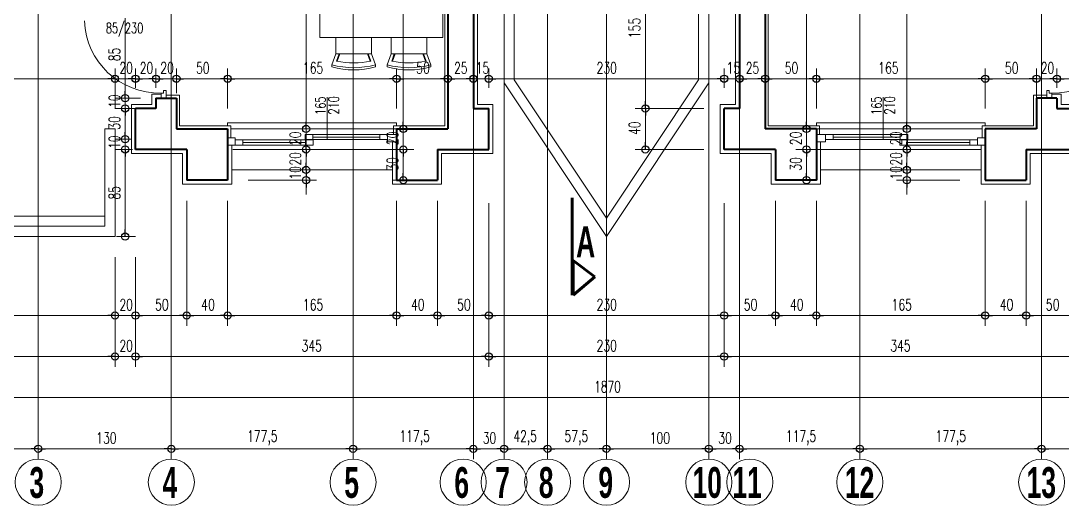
# Model space of a CAD drawing. Header units: millimetres. Extents: x 2016.56 to 2021.8, y 13721.83 to 13722.48.
# Drawn here: x 2017.8309 to 2018.0343, y 13721.9414 to 13722.0359 of the extents above; entities that cross this region are included whole.
import ezdxf

# ---------------------------------------------------------------- set-up
doc = ezdxf.new("R2010")
doc.units = ezdxf.units.MM
doc.linetypes.add('ACAD_ISO04W100', pattern=[30, 24, -3, 0, -3])
doc.linetypes.add('ACAD_ISO07W100', pattern=[3, 0, -3])
doc.layers.get('0').update_dxf_attribs({"lineweight": 20})
for name, color, linetype, lineweight in [('aks', 1, 'Continuous', 9), ('AKS  NO', 5, 'Continuous', 60), ('DH', 7, 'Continuous', 20), ('DIMH', 7, 'Continuous', 20), ('DUVAR', 4, 'Continuous', 40), ('DV', 7, 'Continuous', 20), ('kesit', 5, 'Continuous', 60), ('PENCERE', 3, 'Continuous', 13), ('SIVA', 7, 'Continuous', 20), ('TEFRİŞ', 11, 'Continuous', 9), ('TEXT', 7, 'Continuous', 20)]:
    doc.layers.add(name, color=color, linetype=linetype, lineweight=lineweight)
doc.styles.get("Standard").update_dxf_attribs({"font": 'txt.shx', "width": 0.7, "height": 11})
doc.styles.add('style1', font='swisscbo.ttf', dxfattribs={"width": 0.75, "height": 11})

msp = doc.modelspace()

# ---------------------------------------------------------------- linework, layer by layer
for p, q in [((2017.913690658595, 13722.01538914312), (2017.913690658595, 13722.05638914312)), ((2017.847290658595, 13722.01478914312), (2017.847290658595, 13721.99578914312)), ((2017.847290658595, 13722.01478914312), (2017.849290658595, 13722.01478914312)), ((2017.849290658595, 13722.01478914312), (2017.849290658595, 13721.99378914312)), ((2017.852490658595, 13722.01278914312), (2017.849290658595, 13722.01278914312)), ((2017.771290658595, 13721.99578914312), (2017.847290658595, 13721.99578914312)), ((2017.769290658595, 13721.99378914312), (2017.849290658595, 13721.99378914312))]:
    msp.add_line(p, q)
at = {"color": 0, "lineweight": -2}
for p, q in [((2017.849290658595, 13722.02458969043), (2017.847890658595, 13722.02458969043)), ((2017.849290658595, 13722.02458969043), (2017.847890658595, 13722.02458969043)), ((2017.853290658595, 13722.02458969043), (2017.851890658595, 13722.02458969043)), ((2017.853290658595, 13722.02458969043), (2017.854690658595, 13722.02458969043)), ((2017.857290658595, 13722.02458969043), (2017.855890658595, 13722.02458969043)), ((2017.857290658595, 13722.02458969043), (2017.858690658595, 13722.02458969043)), ((2017.861290658595, 13722.02458969043), (2017.862690658595, 13722.02458969043)), ((2017.861290658595, 13722.02458969043), (2017.862690658595, 13722.02458969043)), ((2017.871290658595, 13722.02458969043), (2017.869890658595, 13722.02458969043)), ((2017.871290658595, 13722.02458969043), (2017.872690658595, 13722.02458969043)), ((2017.904290658595, 13722.02458969043), (2017.902890658595, 13722.02458969043)), ((2017.904290658595, 13722.02458969043), (2017.905690658595, 13722.02458969043)), ((2017.914290658595, 13722.02458969043), (2017.912890658595, 13722.02458969043)), ((2017.914290658595, 13722.02458969043), (2017.915690658595, 13722.02458969043)), ((2017.919290658595, 13722.02458969043), (2017.917890658595, 13722.02458969043)), ((2017.919290658595, 13722.02458969043), (2017.917890658595, 13722.02458969043)), ((2017.922290658595, 13722.02458969043), (2017.923690658595, 13722.02458969043)), ((2017.922290658595, 13722.02458969043), (2017.923690658595, 13722.02458969043)), ((2017.968290658595, 13722.02458969043), (2017.966890658595, 13722.02458969043)), ((2017.968290658595, 13722.02458969043), (2017.966890658595, 13722.02458969043)), ((2017.971290658595, 13722.02458969043), (2017.972690658595, 13722.02458969043)), ((2017.971290658595, 13722.02458969043), (2017.972690658595, 13722.02458969043)), ((2017.976290658595, 13722.02458969043), (2017.974890658595, 13722.02458969043)), ((2017.976290658595, 13722.02458969043), (2017.977690658595, 13722.02458969043)), ((2017.986290658595, 13722.02458969043), (2017.984890658595, 13722.02458969043)), ((2017.986290658595, 13722.02458969043), (2017.987690658595, 13722.02458969043)), ((2018.019290658595, 13722.02458969043), (2018.017890658595, 13722.02458969043)), ((2018.019290658595, 13722.02458969043), (2018.020690658595, 13722.02458969043)), ((2018.029290658595, 13722.02458969043), (2018.027890658595, 13722.02458969043)), ((2018.029290658595, 13722.02458969043), (2018.027890658595, 13722.02458969043)), ((2018.033290658595, 13722.02458969043), (2018.031890658595, 13722.02458969043)), ((2018.033290658595, 13722.02458969043), (2018.034690658595, 13722.02458969043)), ((2017.851278259251, 13722.02078914312), (2017.851278259251, 13722.02218914312)), ((2017.851278259251, 13722.02078914312), (2017.851278259251, 13722.02218914312)), ((2017.952892533593, 13722.01878914312), (2017.952892533593, 13722.02018914312)), ((2017.851278259251, 13722.01878914312), (2017.851278259251, 13722.01738914312)), ((2017.851278259251, 13722.01878914312), (2017.851278259251, 13722.01738914312)), ((2017.952892533593, 13722.01878914312), (2017.952892533593, 13722.01738914312)), ((2017.88661650944, 13722.01478914312), (2017.88661650944, 13722.01618914312)), ((2017.88661650944, 13722.01478914312), (2017.88661650944, 13722.01618914312)), ((2017.905609985866, 13722.01478914312), (2017.905609985866, 13722.01618914312)), ((2017.905609985866, 13722.01478914312), (2017.905609985866, 13722.01618914312)), ((2017.984372376615, 13722.01478914312), (2017.984372376615, 13722.01618914312)), ((2017.984372376615, 13722.01478914312), (2017.984372376615, 13722.01618914312)), ((2018.003964807749, 13722.01478914312), (2018.003964807749, 13722.01618914312)), ((2018.003964807749, 13722.01478914312), (2018.003964807749, 13722.01618914312)), ((2017.851278259251, 13722.01278914312), (2017.851278259251, 13722.01418914312)), ((2017.851278259251, 13722.01278914312), (2017.851278259251, 13722.01418914312)), ((2017.88661650944, 13722.01078914312), (2017.88661650944, 13722.01218914312)), ((2017.952892533593, 13722.01078914312), (2017.952892533593, 13722.01218914312)), ((2018.003964807749, 13722.01078914312), (2018.003964807749, 13722.01218914312)), ((2017.851278259251, 13722.01078914312), (2017.851278259251, 13722.00938914312)), ((2017.851278259251, 13722.01078914312), (2017.851278259251, 13722.00938914312)), ((2017.88661650944, 13722.01078914312), (2017.88661650944, 13722.00938914312)), ((2017.905609985866, 13722.01078914312), (2017.905609985866, 13722.00938914312)), ((2017.905609985866, 13722.01078914312), (2017.905609985866, 13722.00938914312)), ((2017.984372376615, 13722.01078914312), (2017.984372376615, 13722.00938914312)), ((2017.984372376615, 13722.01078914312), (2017.984372376615, 13722.00938914312)), ((2018.003964807749, 13722.01078914312), (2018.003964807749, 13722.00938914312)), ((2017.88661650944, 13722.00678914312), (2017.88661650944, 13722.00818914312)), ((2018.003964807749, 13722.00678914312), (2018.003964807749, 13722.00818914312)), ((2017.88661650944, 13722.00678914312), (2017.88661650944, 13722.00538914312)), ((2017.88661650944, 13722.00478914312), (2017.88661650944, 13722.00338914312)), ((2017.905609985866, 13722.00478914312), (2017.905609985866, 13722.00618914313)), ((2017.984372376615, 13722.00478914312), (2017.984372376615, 13722.00618914313)), ((2018.003964807749, 13722.00678914312), (2018.003964807749, 13722.00538914312)), ((2018.003964807749, 13722.00478914312), (2018.003964807749, 13722.00338914312)), ((2017.851278259251, 13721.99378914312), (2017.851278259251, 13721.99518914312)), ((2017.849290658595, 13721.97838660583), (2017.847890658595, 13721.97838660583)), ((2017.849290658595, 13721.97838660583), (2017.847890658595, 13721.97838660583)), ((2017.853290658595, 13721.97838660583), (2017.854690658595, 13721.97838660583)), ((2017.853290658595, 13721.97838660583), (2017.854690658595, 13721.97838660583)), ((2017.863290658595, 13721.97838660583), (2017.861890658595, 13721.97838660583)), ((2017.863290658595, 13721.97838660583), (2017.864690658595, 13721.97838660583)), ((2017.871290658595, 13721.97838660583), (2017.869890658595, 13721.97838660583)), ((2017.871290658595, 13721.97838660583), (2017.872690658595, 13721.97838660583)), ((2017.904290658595, 13721.97838660583), (2017.902890658595, 13721.97838660583)), ((2017.904290658595, 13721.97838660583), (2017.905690658595, 13721.97838660583)), ((2017.912290658595, 13721.97838660583), (2017.910890658595, 13721.97838660583)), ((2017.912290658595, 13721.97838660583), (2017.913690658595, 13721.97838660583)), ((2017.922290658595, 13721.97838660583), (2017.920890658595, 13721.97838660583)), ((2017.922290658595, 13721.97838660583), (2017.923690658595, 13721.97838660583)), ((2017.968290658595, 13721.97838660583), (2017.966890658595, 13721.97838660583)), ((2017.968290658595, 13721.97838660583), (2017.969690658595, 13721.97838660583)), ((2017.978290658595, 13721.97838660583), (2017.976890658595, 13721.97838660583)), ((2017.978290658595, 13721.97838660583), (2017.979690658595, 13721.97838660583)), ((2017.986290658595, 13721.97838660583), (2017.984890658595, 13721.97838660583)), ((2017.986290658595, 13721.97838660583), (2017.987690658595, 13721.97838660583)), ((2018.019290658595, 13721.97838660583), (2018.017890658595, 13721.97838660583)), ((2018.019290658595, 13721.97838660583), (2018.020690658595, 13721.97838660583)), ((2018.027290658595, 13721.97838660583), (2018.025890658595, 13721.97838660583)), ((2018.027290658595, 13721.97838660583), (2018.028690658595, 13721.97838660583)), ((2017.849290658595, 13721.97038660583), (2017.847890658595, 13721.97038660583)), ((2017.849290658595, 13721.97038660583), (2017.847890658595, 13721.97038660583)), ((2017.853290658595, 13721.97038660583), (2017.854690658595, 13721.97038660583)), ((2017.853290658595, 13721.97038660583), (2017.854690658595, 13721.97038660583)), ((2017.922290658595, 13721.97038660583), (2017.920890658595, 13721.97038660583)), ((2017.922290658595, 13721.97038660583), (2017.923690658595, 13721.97038660583)), ((2017.968290658595, 13721.97038660583), (2017.966890658595, 13721.97038660583)), ((2017.968290658595, 13721.97038660583), (2017.969690658595, 13721.97038660583)), ((2017.834290658595, 13721.95238660583), (2017.832890658595, 13721.95238660583)), ((2017.834290658595, 13721.95238660583), (2017.835690658595, 13721.95238660583)), ((2017.860290658595, 13721.95238660583), (2017.858890658595, 13721.95238660583)), ((2017.860290658595, 13721.95238660583), (2017.861690658595, 13721.95238660583)), ((2017.895790658595, 13721.95238660583), (2017.894390658595, 13721.95238660583)), ((2017.895790658595, 13721.95238660583), (2017.897190658595, 13721.95238660583)), ((2017.919290658595, 13721.95238660583), (2017.917890658595, 13721.95238660583)), ((2017.919290658595, 13721.95238660583), (2017.920690658595, 13721.95238660583)), ((2017.925290658595, 13721.95238660583), (2017.923890658595, 13721.95238660583)), ((2017.925290658595, 13721.95238660583), (2017.926690658595, 13721.95238660583)), ((2017.933790658595, 13721.95238660583), (2017.932390658595, 13721.95238660583)), ((2017.933790658595, 13721.95238660583), (2017.935190658595, 13721.95238660583)), ((2017.945290658595, 13721.95238660583), (2017.943890658595, 13721.95238660583)), ((2017.945290658595, 13721.95238660583), (2017.946690658595, 13721.95238660583)), ((2017.965290658595, 13721.95238660583), (2017.963890658595, 13721.95238660583)), ((2017.965290658595, 13721.95238660583), (2017.966690658595, 13721.95238660583)), ((2017.971290658595, 13721.95238660583), (2017.969890658595, 13721.95238660583)), ((2017.971290658595, 13721.95238660583), (2017.972690658595, 13721.95238660583)), ((2017.994790658595, 13721.95238660583), (2017.993390658595, 13721.95238660583)), ((2017.994790658595, 13721.95238660583), (2017.996190658595, 13721.95238660583)), ((2018.030290658595, 13721.95238660583), (2018.028890658595, 13721.95238660583)), ((2018.030290658595, 13721.95238660583), (2018.031690658595, 13721.95238660583))]:
    msp.add_line(p, q, dxfattribs=at)
at = {"linetype": 'ACAD_ISO07W100'}
for p, q in [((2017.871890658595, 13722.01478914312), (2017.904290658595, 13722.01478914312)), ((2018.018690658595, 13722.01478914312), (2017.986290658595, 13722.01478914312)), ((2017.872290658595, 13722.01078914312), (2017.904290658595, 13722.01078914312)), ((2018.018490658595, 13722.01078914312), (2017.986290658595, 13722.01078914312))]:
    msp.add_line(p, q, dxfattribs=at)
at = {"color": 0, "lineweight": -2}
for centre in [(2017.849290658595, 13722.02458969043), (2017.849290658595, 13722.02458969043), (2017.853290658595, 13722.02458969043), (2017.853290658595, 13722.02458969043), (2017.857290658595, 13722.02458969043), (2017.857290658595, 13722.02458969043), (2017.861290658595, 13722.02458969043), (2017.861290658595, 13722.02458969043), (2017.871290658595, 13722.02458969043), (2017.871290658595, 13722.02458969043), (2017.904290658595, 13722.02458969043), (2017.904290658595, 13722.02458969043), (2017.914290658595, 13722.02458969043), (2017.914290658595, 13722.02458969043), (2017.919290658595, 13722.02458969043), (2017.919290658595, 13722.02458969043), (2017.922290658595, 13722.02458969043), (2017.922290658595, 13722.02458969043), (2017.968290658595, 13722.02458969043), (2017.968290658595, 13722.02458969043), (2017.971290658595, 13722.02458969043), (2017.971290658595, 13722.02458969043), (2017.976290658595, 13722.02458969043), (2017.976290658595, 13722.02458969043), (2017.986290658595, 13722.02458969043), (2017.986290658595, 13722.02458969043), (2018.019290658595, 13722.02458969043), (2018.019290658595, 13722.02458969043), (2018.029290658595, 13722.02458969043), (2018.029290658595, 13722.02458969043), (2018.033290658595, 13722.02458969043), (2018.033290658595, 13722.02458969043), (2017.851278259251, 13722.02078914312), (2017.851278259251, 13722.02078914312), (2017.851278259251, 13722.01878914312), (2017.851278259251, 13722.01878914312), (2017.952892533593, 13722.01878914312), (2017.952892533593, 13722.01878914312), (2017.88661650944, 13722.01478914312), (2017.88661650944, 13722.01478914312), (2017.905609985866, 13722.01478914312), (2017.905609985866, 13722.01478914312), (2017.984372376615, 13722.01478914312), (2017.984372376615, 13722.01478914312), (2018.003964807749, 13722.01478914312), (2018.003964807749, 13722.01478914312), (2017.851278259251, 13722.01278914312), (2017.851278259251, 13722.01278914312), (2017.851278259251, 13722.01078914312), (2017.851278259251, 13722.01078914312), (2017.88661650944, 13722.01078914312), (2017.88661650944, 13722.01078914312), (2017.905609985866, 13722.01078914312), (2017.905609985866, 13722.01078914312), (2017.952892533593, 13722.01078914312), (2017.984372376615, 13722.01078914312), (2017.984372376615, 13722.01078914312), (2018.003964807749, 13722.01078914312), (2018.003964807749, 13722.01078914312), (2017.88661650944, 13722.00678914312), (2017.88661650944, 13722.00678914312), (2018.003964807749, 13722.00678914312), (2018.003964807749, 13722.00678914312), (2017.88661650944, 13722.00478914312), (2017.905609985866, 13722.00478914312), (2017.984372376615, 13722.00478914312), (2018.003964807749, 13722.00478914312), (2017.851278259251, 13721.99378914312), (2017.849290658595, 13721.97838660583), (2017.849290658595, 13721.97838660583), (2017.853290658595, 13721.97838660583), (2017.853290658595, 13721.97838660583), (2017.863290658595, 13721.97838660583), (2017.863290658595, 13721.97838660583), (2017.871290658595, 13721.97838660583), (2017.871290658595, 13721.97838660583), (2017.904290658595, 13721.97838660583), (2017.904290658595, 13721.97838660583), (2017.912290658595, 13721.97838660583), (2017.912290658595, 13721.97838660583), (2017.922290658595, 13721.97838660583), (2017.922290658595, 13721.97838660583), (2017.968290658595, 13721.97838660583), (2017.968290658595, 13721.97838660583), (2017.978290658595, 13721.97838660583), (2017.978290658595, 13721.97838660583), (2017.986290658595, 13721.97838660583), (2017.986290658595, 13721.97838660583), (2018.019290658595, 13721.97838660583), (2018.019290658595, 13721.97838660583), (2018.027290658595, 13721.97838660583), (2018.027290658595, 13721.97838660583), (2017.849290658595, 13721.97038660583), (2017.849290658595, 13721.97038660583), (2017.853290658595, 13721.97038660583), (2017.853290658595, 13721.97038660583), (2017.922290658595, 13721.97038660583), (2017.922290658595, 13721.97038660583), (2017.968290658595, 13721.97038660583), (2017.968290658595, 13721.97038660583), (2017.834290658595, 13721.95238660583), (2017.834290658595, 13721.95238660583), (2017.860290658595, 13721.95238660583), (2017.860290658595, 13721.95238660583), (2017.895790658595, 13721.95238660583), (2017.895790658595, 13721.95238660583), (2017.919290658595, 13721.95238660583), (2017.919290658595, 13721.95238660583), (2017.925290658595, 13721.95238660583), (2017.925290658595, 13721.95238660583), (2017.933790658595, 13721.95238660583), (2017.933790658595, 13721.95238660583), (2017.945290658595, 13721.95238660583), (2017.945290658595, 13721.95238660583), (2017.965290658595, 13721.95238660583), (2017.965290658595, 13721.95238660583), (2017.971290658595, 13721.95238660583), (2017.971290658595, 13721.95238660583), (2017.994790658595, 13721.95238660583), (2017.994790658595, 13721.95238660583), (2018.030290658595, 13721.95238660583), (2018.030290658595, 13721.95238660583)]:
    msp.add_circle(centre, 0.0007, dxfattribs=at)
for centre in [(2017.834290658595, 13721.94588660583), (2017.860290658595, 13721.94588660583), (2017.895790658595, 13721.94588660583), (2017.917290658595, 13721.94588660583), (2017.925290658595, 13721.94588660583), (2017.933790658595, 13721.94588660583), (2017.945290658595, 13721.94588660583), (2017.965290658595, 13721.94588660583), (2017.973290658595, 13721.94588660583), (2017.994790658595, 13721.94588660583), (2018.030290658595, 13721.94588660583)]:
    msp.add_circle(centre, 0.004500000000000001)
at = {"layer": 'aks', "linetype": 'ACAD_ISO04W100', "ltscale": 2}
for p, q in [((2017.834290658595, 13722.40645173834), (2017.834290658595, 13721.95238660583)), ((2017.860290658595, 13722.40645173834), (2017.860290658595, 13721.95238660583)), ((2017.895790658595, 13722.40645173834), (2017.895790658595, 13721.95238660583)), ((2017.919290658595, 13722.40645173834), (2017.919290658595, 13721.95238660583)), ((2017.925290658595, 13722.40645173834), (2017.925290658595, 13721.95238660583)), ((2017.933790658595, 13722.40645173834), (2017.933790658595, 13721.95238660583)), ((2017.945290658595, 13722.40645173834), (2017.945290658595, 13721.95238660583)), ((2017.965290658595, 13722.40645173834), (2017.965290658595, 13721.95238660583)), ((2017.971290658595, 13722.40645173834), (2017.971290658595, 13721.95238660583)), ((2017.994790658595, 13722.40645173834), (2017.994790658595, 13721.95238660583)), ((2018.030290658595, 13722.40645173834), (2018.030290658595, 13721.95238660583))]:
    msp.add_line(p, q, dxfattribs=at)
at = {"layer": 'DH', "lineweight": 20}
for p, q in [((2017.849290658595, 13722.01878914312), (2017.849290658595, 13722.02658969043)), ((2017.849290658595, 13722.01878914312), (2017.849290658595, 13722.02658969043)), ((2017.853290658595, 13722.02278914312), (2017.853290658595, 13722.02658969043)), ((2017.853290658595, 13722.02278914312), (2017.853290658595, 13722.02658969043)), ((2017.857290658595, 13722.02278914312), (2017.857290658595, 13722.02658969043)), ((2017.857290658595, 13722.02278914312), (2017.857290658595, 13722.02658969043)), ((2017.861290658595, 13722.02178914312), (2017.861290658595, 13722.02658969043)), ((2017.861290658595, 13722.02178914312), (2017.861290658595, 13722.02658969043)), ((2017.871290658595, 13722.01878914312), (2017.871290658595, 13722.02658969043)), ((2017.871290658595, 13722.01878914312), (2017.871290658595, 13722.02658969043)), ((2017.904290658595, 13722.01878914312), (2017.904290658595, 13722.02658969043)), ((2017.904290658595, 13722.01878914312), (2017.904290658595, 13722.02658969043)), ((2017.914290658595, 13722.01878914312), (2017.914290658595, 13722.02658969043)), ((2017.914290658595, 13722.01878914312), (2017.914290658595, 13722.02658969043)), ((2017.919290658595, 13722.02278914312), (2017.919290658595, 13722.02658969043)), ((2017.919290658595, 13722.02278914312), (2017.919290658595, 13722.02658969043)), ((2017.922290658595, 13722.02278914312), (2017.922290658595, 13722.02658969043)), ((2017.922290658595, 13722.02278914312), (2017.922290658595, 13722.02658969043)), ((2017.968290658595, 13722.02278914312), (2017.968290658595, 13722.02658969043)), ((2017.968290658595, 13722.02278914312), (2017.968290658595, 13722.02658969043)), ((2017.971290658595, 13722.02278914312), (2017.971290658595, 13722.02658969043)), ((2017.971290658595, 13722.02278914312), (2017.971290658595, 13722.02658969043)), ((2017.976290658595, 13722.0233165644), (2017.976290658595, 13722.02658969043)), ((2017.976290658595, 13722.0233165644), (2017.976290658595, 13722.02658969043)), ((2017.986290658595, 13722.01878914312), (2017.986290658595, 13722.02658969043)), ((2017.986290658595, 13722.01878914312), (2017.986290658595, 13722.02658969043)), ((2018.019290658595, 13722.01878914312), (2018.019290658595, 13722.02658969043)), ((2018.019290658595, 13722.01878914312), (2018.019290658595, 13722.02658969043)), ((2018.029290658595, 13722.01878914312), (2018.029290658595, 13722.02658969043)), ((2018.029290658595, 13722.01878914312), (2018.029290658595, 13722.02658969043)), ((2018.033290658595, 13722.02278914312), (2018.033290658595, 13722.02658969043)), ((2018.033290658595, 13722.02278914312), (2018.033290658595, 13722.02658969043))]:
    msp.add_line(p, q, dxfattribs=at)
at = {"layer": 'DH'}
for p, q in [((2017.770690658595, 13722.02458969043), (2017.847890658595, 13722.02458969043)), ((2017.847890658595, 13722.02458969043), (2017.846490658595, 13722.02458969043)), ((2017.849290658595, 13722.02458969043), (2017.853290658595, 13722.02458969043)), ((2017.851890658595, 13722.02458969043), (2017.850490658595, 13722.02458969043)), ((2017.853290658595, 13722.02458969043), (2017.857290658595, 13722.02458969043)), ((2017.855890658595, 13722.02458969043), (2017.854490658595, 13722.02458969043)), ((2017.854690658595, 13722.02458969043), (2017.856090658595, 13722.02458969043)), ((2017.857290658595, 13722.02458969043), (2017.861290658595, 13722.02458969043)), ((2017.858690658595, 13722.02458969043), (2017.860090658595, 13722.02458969043)), ((2017.862690658595, 13722.02458969043), (2017.869890658595, 13722.02458969043)), ((2017.862690658595, 13722.02458969043), (2017.864090658595, 13722.02458969043)), ((2017.872690658595, 13722.02458969043), (2017.902890658595, 13722.02458969043)), ((2017.905690658595, 13722.02458969043), (2017.912890658595, 13722.02458969043)), ((2017.915690658595, 13722.02458969043), (2017.917890658595, 13722.02458969043)), ((2017.917890658595, 13722.02458969043), (2017.916490658595, 13722.02458969043)), ((2017.919290658595, 13722.02458969043), (2017.922290658595, 13722.02458969043)), ((2017.923690658595, 13722.02458969043), (2017.966890658595, 13722.02458969043)), ((2017.923690658595, 13722.02458969043), (2017.925090658595, 13722.02458969043)), ((2017.966890658595, 13722.02458969043), (2017.965490658595, 13722.02458969043)), ((2017.968290658595, 13722.02458969043), (2017.971290658595, 13722.02458969043)), ((2017.972690658595, 13722.02458969043), (2017.974890658595, 13722.02458969043)), ((2017.972690658595, 13722.02458969043), (2017.974090658595, 13722.02458969043)), ((2017.977690658595, 13722.02458969043), (2017.984890658595, 13722.02458969043)), ((2017.987690658595, 13722.02458969043), (2018.017890658595, 13722.02458969043)), ((2018.020690658595, 13722.02458969043), (2018.027890658595, 13722.02458969043)), ((2018.027890658595, 13722.02458969043), (2018.026490658595, 13722.02458969043)), ((2018.029290658595, 13722.02458969043), (2018.033290658595, 13722.02458969043)), ((2018.031890658595, 13722.02458969043), (2018.030490658595, 13722.02458969043)), ((2018.033290658595, 13722.02458969043), (2018.037290658595, 13722.02458969043))]:
    msp.add_line(p, q, dxfattribs=at)
at = {"layer": 'DIMH', "lineweight": 20}
for p, q in [((2017.863290658595, 13722.00078914313), (2017.863290658595, 13721.97638660583)), ((2017.863290658595, 13722.00078914313), (2017.863290658595, 13721.97638660583)), ((2017.871290658595, 13722.00078914313), (2017.871290658595, 13721.97638660583)), ((2017.871290658595, 13722.00078914313), (2017.871290658595, 13721.97638660583)), ((2017.904290658595, 13722.00078914313), (2017.904290658595, 13721.97638660583)), ((2017.904290658595, 13722.00078914313), (2017.904290658595, 13721.97638660583)), ((2017.912290658595, 13722.00078914313), (2017.912290658595, 13721.97638660583)), ((2017.912290658595, 13722.00078914313), (2017.912290658595, 13721.97638660583)), ((2017.978290658595, 13722.00078914313), (2017.978290658595, 13721.97638660583)), ((2017.978290658595, 13722.00078914313), (2017.978290658595, 13721.97638660583)), ((2017.986290658595, 13722.00078914313), (2017.986290658595, 13721.97638660583)), ((2017.986290658595, 13722.00078914313), (2017.986290658595, 13721.97638660583)), ((2018.019290658595, 13722.00078914313), (2018.019290658595, 13721.97638660583)), ((2018.019290658595, 13722.00078914313), (2018.019290658595, 13721.97638660583)), ((2018.027290658595, 13722.00078914313), (2018.027290658595, 13721.97638660583)), ((2018.027290658595, 13722.00078914313), (2018.027290658595, 13721.97638660583)), ((2017.922290658595, 13722.00031663005), (2017.922290658595, 13721.97638660583)), ((2017.922290658595, 13722.00031663005), (2017.922290658595, 13721.97638660583)), ((2017.968290658595, 13722.00031663005), (2017.968290658595, 13721.97638660583)), ((2017.968290658595, 13722.00031663005), (2017.968290658595, 13721.97638660583)), ((2017.849290658595, 13721.98978914312), (2017.849290658595, 13721.97638660583)), ((2017.849290658595, 13721.98978914312), (2017.849290658595, 13721.97638660583)), ((2017.853290658595, 13721.98978914312), (2017.853290658595, 13721.96838660583)), ((2017.853290658595, 13721.98978914312), (2017.853290658595, 13721.96838660583)), ((2017.853290658595, 13721.98978914312), (2017.853290658595, 13721.97638660583)), ((2017.853290658595, 13721.98978914312), (2017.853290658595, 13721.97638660583)), ((2017.922290658595, 13721.98758787448), (2017.922290658595, 13721.96838660583)), ((2017.922290658595, 13721.98758787448), (2017.922290658595, 13721.96838660583)), ((2017.968290658595, 13721.98452663743), (2017.968290658595, 13721.96838660583)), ((2017.968290658595, 13721.98452663743), (2017.968290658595, 13721.96838660583)), ((2017.849290658595, 13721.97908787448), (2017.849290658595, 13721.96838660583)), ((2017.849290658595, 13721.97908787448), (2017.849290658595, 13721.96838660583)), ((2017.834290658595, 13721.9540052954), (2017.834290658595, 13721.95038660583)), ((2017.834290658595, 13721.9540052954), (2017.834290658595, 13721.95038660583)), ((2017.895790658595, 13721.95405786451), (2017.895790658595, 13721.95038660583)), ((2017.895790658595, 13721.95405786451), (2017.895790658595, 13721.95038660583)), ((2017.994790658595, 13721.95416238137), (2017.994790658595, 13721.95038660583)), ((2017.994790658595, 13721.95416238137), (2017.994790658595, 13721.95038660583)), ((2018.030290658595, 13721.95416238137), (2018.030290658595, 13721.95038660583)), ((2018.030290658595, 13721.95416238137), (2018.030290658595, 13721.95038660583)), ((2017.860290658595, 13721.95336380248), (2017.860290658595, 13721.95038660583)), ((2017.860290658595, 13721.95336380248), (2017.860290658595, 13721.95038660583)), ((2017.919290658595, 13721.95332755981), (2017.919290658595, 13721.95038660583)), ((2017.919290658595, 13721.95332755981), (2017.919290658595, 13721.95038660583)), ((2017.925290658595, 13721.95389557428), (2017.925290658595, 13721.95038660583)), ((2017.925290658595, 13721.95389557428), (2017.925290658595, 13721.95038660583)), ((2017.933790658595, 13721.95288374779), (2017.933790658595, 13721.95038660583)), ((2017.933790658595, 13721.95288374779), (2017.933790658595, 13721.95038660583)), ((2017.945290658595, 13721.95339532929), (2017.945290658595, 13721.95038660583)), ((2017.945290658595, 13721.95339532929), (2017.945290658595, 13721.95038660583)), ((2017.965290658595, 13721.95372785184), (2017.965290658595, 13721.95038660583)), ((2017.965290658595, 13721.95372785184), (2017.965290658595, 13721.95038660583)), ((2017.971290658595, 13721.95379110898), (2017.971290658595, 13721.95038660583)), ((2017.971290658595, 13721.95379110898), (2017.971290658595, 13721.95038660583))]:
    msp.add_line(p, q, dxfattribs=at)
at = {"layer": 'DIMH'}
for p, q in [((2017.770690658595, 13721.97838660583), (2017.847890658595, 13721.97838660583)), ((2017.847890658595, 13721.97838660583), (2017.846490658595, 13721.97838660583)), ((2017.849290658595, 13721.97838660583), (2017.853290658595, 13721.97838660583)), ((2017.854690658595, 13721.97838660583), (2017.861890658595, 13721.97838660583)), ((2017.854690658595, 13721.97838660583), (2017.856090658595, 13721.97838660583)), ((2017.864690658595, 13721.97838660583), (2017.869890658595, 13721.97838660583)), ((2017.872690658595, 13721.97838660583), (2017.902890658595, 13721.97838660583)), ((2017.905690658595, 13721.97838660583), (2017.910890658595, 13721.97838660583)), ((2017.913690658595, 13721.97838660583), (2017.920890658595, 13721.97838660583)), ((2017.923690658595, 13721.97838660583), (2017.966890658595, 13721.97838660583)), ((2017.969690658595, 13721.97838660583), (2017.976890658595, 13721.97838660583)), ((2017.979690658595, 13721.97838660583), (2017.984890658595, 13721.97838660583)), ((2017.987690658595, 13721.97838660583), (2018.017890658595, 13721.97838660583)), ((2018.020690658595, 13721.97838660583), (2018.025890658595, 13721.97838660583)), ((2018.028690658595, 13721.97838660583), (2018.035890658595, 13721.97838660583)), ((2017.770690658595, 13721.97038660583), (2017.847890658595, 13721.97038660583)), ((2017.847890658595, 13721.97038660583), (2017.846490658595, 13721.97038660583)), ((2017.849290658595, 13721.97038660583), (2017.853290658595, 13721.97038660583)), ((2017.854690658595, 13721.97038660583), (2017.920890658595, 13721.97038660583)), ((2017.854690658595, 13721.97038660583), (2017.856090658595, 13721.97038660583)), ((2017.923690658595, 13721.97038660583), (2017.966890658595, 13721.97038660583)), ((2017.969690658595, 13721.97038660583), (2018.035890658595, 13721.97038660583)), ((2017.759690658595, 13721.96238660583), (2018.130890658595, 13721.96238660583)), ((2017.765690658595, 13721.95238660583), (2017.832890658595, 13721.95238660583)), ((2017.835690658595, 13721.95238660583), (2017.858890658595, 13721.95238660583)), ((2017.861690658595, 13721.95238660583), (2017.894390658595, 13721.95238660583)), ((2017.897190658595, 13721.95238660583), (2017.917890658595, 13721.95238660583)), ((2017.920690658595, 13721.95238660583), (2017.923890658595, 13721.95238660583)), ((2017.926690658595, 13721.95238660583), (2017.932390658595, 13721.95238660583)), ((2017.935190658595, 13721.95238660583), (2017.943890658595, 13721.95238660583)), ((2017.946690658595, 13721.95238660583), (2017.963890658595, 13721.95238660583)), ((2017.966690658595, 13721.95238660583), (2017.969890658595, 13721.95238660583)), ((2017.972690658595, 13721.95238660583), (2017.993390658595, 13721.95238660583)), ((2017.996190658595, 13721.95238660583), (2018.028890658595, 13721.95238660583)), ((2018.031690658595, 13721.95238660583), (2018.054890658595, 13721.95238660583))]:
    msp.add_line(p, q, dxfattribs=at)
at = {"layer": 'DUVAR'}
for p, q in [((2017.914290658595, 13722.03918914312), (2017.914290658595, 13722.01478914312)), ((2017.919290658595, 13722.03918914312), (2017.919290658595, 13722.01878914312)), ((2017.971290658595, 13722.03918914312), (2017.971290658595, 13722.01878914312)), ((2017.976290658595, 13722.03918914312), (2017.976290658595, 13722.01478914312)), ((2017.857290658595, 13722.02078914312), (2017.857290658595, 13722.01878914312)), ((2017.857290658595, 13722.02078914312), (2017.861290658595, 13722.02078914312)), ((2017.861290658595, 13722.02078914312), (2017.861290658595, 13722.01478914312)), ((2018.033290658595, 13722.02078914312), (2018.029290658595, 13722.02078914312)), ((2018.029290658595, 13722.02078914312), (2018.029290658595, 13722.01478914312)), ((2018.033290658595, 13722.02078914312), (2018.033290658595, 13722.01878914312)), ((2017.857290658595, 13722.01878914312), (2017.853290658595, 13722.01878914312)), ((2017.853290658595, 13722.01078914312), (2017.853290658595, 13722.01878914312)), ((2017.919290658595, 13722.01878914312), (2017.922290658595, 13722.01878914312)), ((2017.922290658595, 13722.01078914312), (2017.922290658595, 13722.01878914312)), ((2017.971290658595, 13722.01878914312), (2017.968290658595, 13722.01878914312)), ((2017.968290658595, 13722.01078914312), (2017.968290658595, 13722.01878914312)), ((2018.033290658595, 13722.01878914312), (2018.037290658595, 13722.01878914312)), ((2017.861290658595, 13722.01478914312), (2017.871290658595, 13722.01478914312)), ((2017.871290658595, 13722.01478914312), (2017.871290658595, 13722.00478914312)), ((2017.904290658595, 13722.01478914312), (2017.914290658595, 13722.01478914312)), ((2017.904290658595, 13722.01478914312), (2017.904290658595, 13722.00478914312)), ((2017.986290658595, 13722.01478914312), (2017.976290658595, 13722.01478914312)), ((2017.986290658595, 13722.01478914312), (2017.986290658595, 13722.00478914312)), ((2018.029290658595, 13722.01478914312), (2018.019290658595, 13722.01478914312)), ((2018.019290658595, 13722.01478914312), (2018.019290658595, 13722.00478914312)), ((2017.871290658595, 13722.01118914312), (2017.871290658595, 13722.00678914312)), ((2017.904290658595, 13722.01118914312), (2017.904290658595, 13722.00678914312)), ((2017.986290658595, 13722.01118914312), (2017.986290658595, 13722.00678914312)), ((2018.019290658595, 13722.01118914312), (2018.019290658595, 13722.00678914312)), ((2017.863290658595, 13722.01078914312), (2017.853290658595, 13722.01078914312)), ((2017.863290658595, 13722.01078914312), (2017.863290658595, 13722.00478914312)), ((2017.912290658595, 13722.01078914312), (2017.922290658595, 13722.01078914312)), ((2017.912290658595, 13722.01078914312), (2017.912290658595, 13722.00478914312)), ((2017.978290658595, 13722.01078914312), (2017.968290658595, 13722.01078914312)), ((2017.978290658595, 13722.01078914312), (2017.978290658595, 13722.00478914312)), ((2018.027290658595, 13722.01078914312), (2018.027290658595, 13722.00478914312)), ((2018.027290658595, 13722.01078914312), (2018.037290658595, 13722.01078914312)), ((2017.871290658595, 13722.00478914312), (2017.863290658595, 13722.00478914312)), ((2017.904290658595, 13722.00478914312), (2017.912290658595, 13722.00478914312)), ((2017.986290658595, 13722.00478914312), (2017.978290658595, 13722.00478914312)), ((2018.019290658595, 13722.00478914312), (2018.027290658595, 13722.00478914312))]:
    msp.add_line(p, q, dxfattribs=at)
at = {"layer": 'DV'}
for p, q in [((2017.88661650944, 13722.13138914312), (2017.88661650944, 13722.01618914312)), ((2018.003964807749, 13722.13138914312), (2018.003964807749, 13722.01618914312)), ((2017.905609985866, 13722.06238914312), (2017.905609985866, 13722.01618914312)), ((2017.984372376615, 13722.06238914312), (2017.984372376615, 13722.01618914312)), ((2017.952892533593, 13722.04838914312), (2017.952892533593, 13722.02018914312)), ((2017.851278259251, 13722.03638914312), (2017.851278259251, 13722.02218914312)), ((2017.851278259251, 13722.03638914312), (2017.851278259251, 13722.03498914312)), ((2017.851278259251, 13722.02218914312), (2017.851278259251, 13722.02358914312)), ((2017.851278259251, 13722.02078914312), (2017.851278259251, 13722.01878914312)), ((2017.851278259251, 13722.01738914312), (2017.851278259251, 13722.01418914312)), ((2017.851278259251, 13722.01738914312), (2017.851278259251, 13722.01598914312)), ((2017.88661650944, 13722.01618914312), (2017.88661650944, 13722.01758914312)), ((2017.905609985866, 13722.01618914312), (2017.905609985866, 13722.01758914312)), ((2017.952892533593, 13722.01738914312), (2017.952892533593, 13722.01218914312)), ((2017.984372376615, 13722.01618914312), (2017.984372376615, 13722.01758914312)), ((2018.003964807749, 13722.01618914312), (2018.003964807749, 13722.01758914312)), ((2017.851278259251, 13722.01418914312), (2017.851278259251, 13722.01558914312)), ((2017.88661650944, 13722.01478914312), (2017.88661650944, 13722.01078914312)), ((2017.88661650944, 13722.01218914312), (2017.88661650944, 13722.01358914312)), ((2017.905609985866, 13722.01478914312), (2017.905609985866, 13722.01078914312)), ((2017.984372376615, 13722.01478914312), (2017.984372376615, 13722.01078914312)), ((2018.003964807749, 13722.01478914312), (2018.003964807749, 13722.01078914312)), ((2018.003964807749, 13722.01218914312), (2018.003964807749, 13722.01358914312)), ((2017.851278259251, 13722.01278914312), (2017.851278259251, 13722.01078914312)), ((2017.851278259251, 13722.00938914312), (2017.851278259251, 13721.99518914312)), ((2017.851278259251, 13722.00938914312), (2017.851278259251, 13722.00798914313)), ((2017.88661650944, 13722.01078914312), (2017.88661650944, 13722.00678914312)), ((2017.88661650944, 13722.00818914312), (2017.88661650944, 13722.00958914312)), ((2017.88661650944, 13722.00938914312), (2017.88661650944, 13722.00798914313)), ((2017.905609985866, 13722.00938914312), (2017.905609985866, 13722.00618914313)), ((2017.905609985866, 13722.00938914312), (2017.905609985866, 13722.00798914313)), ((2017.984372376615, 13722.00938914312), (2017.984372376615, 13722.00798914313)), ((2017.984372376615, 13722.00938914312), (2017.984372376615, 13722.00618914313)), ((2018.003964807749, 13722.01078914312), (2018.003964807749, 13722.00678914312)), ((2018.003964807749, 13722.00818914312), (2018.003964807749, 13722.00958914312)), ((2018.003964807749, 13722.00938914312), (2018.003964807749, 13722.00798914313)), ((2017.88661650944, 13722.00678914312), (2017.88661650944, 13722.00478914312)), ((2017.88661650944, 13722.00538914312), (2017.88661650944, 13722.00398914312)), ((2018.003964807749, 13722.00678914312), (2018.003964807749, 13722.00478914312)), ((2018.003964807749, 13722.00538914312), (2018.003964807749, 13722.00398914312)), ((2017.88661650944, 13722.00338914312), (2017.88661650944, 13722.00198914312)), ((2018.003964807749, 13722.00338914312), (2018.003964807749, 13722.00198914312))]:
    msp.add_line(p, q, dxfattribs=at)
at = {"layer": 'DV', "lineweight": 20}
for p, q in [((2017.854290658595, 13722.02078914312), (2017.849278259251, 13722.02078914312)), ((2017.854290658595, 13722.02078914312), (2017.849278259251, 13722.02078914312)), ((2017.854290658595, 13722.01878914312), (2017.849278259251, 13722.01878914312)), ((2017.854290658595, 13722.01878914312), (2017.849278259251, 13722.01878914312)), ((2017.964290658595, 13722.01878914312), (2017.950892533593, 13722.01878914312)), ((2017.964290658595, 13722.01878914312), (2017.950892533593, 13722.01878914312)), ((2017.875290658595, 13722.01478914312), (2017.88861650944, 13722.01478914312)), ((2017.875290658595, 13722.01478914312), (2017.88861650944, 13722.01478914312)), ((2017.909691703886, 13722.01478914312), (2017.903609985866, 13722.01478914312)), ((2017.909691703886, 13722.01478914312), (2017.903609985866, 13722.01478914312)), ((2017.980290658595, 13722.01478914312), (2017.986372376615, 13722.01478914312)), ((2017.980290658595, 13722.01478914312), (2017.986372376615, 13722.01478914312)), ((2018.014290658595, 13722.01478914312), (2018.001964807749, 13722.01478914312)), ((2018.014290658595, 13722.01478914312), (2018.001964807749, 13722.01478914312)), ((2017.852582263485, 13722.01278914312), (2017.849278259251, 13722.01278914312)), ((2017.849490658595, 13722.01278914312), (2017.849278259251, 13722.01278914312)), ((2017.850290658595, 13722.01078914312), (2017.849278259251, 13722.01078914312)), ((2017.852722483041, 13722.01078914312), (2017.849278259251, 13722.01078914312)), ((2017.880777647964, 13722.01078914312), (2017.88861650944, 13722.01078914312)), ((2017.880777647964, 13722.01078914312), (2017.88861650944, 13722.01078914312)), ((2017.907691703886, 13722.01078914312), (2017.903609985866, 13722.01078914312)), ((2017.907691703886, 13722.01078914312), (2017.903609985866, 13722.01078914312)), ((2017.964290658595, 13722.01078914312), (2017.950892533593, 13722.01078914312)), ((2017.982290658595, 13722.01078914312), (2017.986372376615, 13722.01078914312)), ((2017.982290658595, 13722.01078914312), (2017.986372376615, 13722.01078914312)), ((2018.009803669226, 13722.01078914312), (2018.001964807749, 13722.01078914312)), ((2018.009803669226, 13722.01078914312), (2018.001964807749, 13722.01078914312)), ((2017.875290658595, 13722.00478914312), (2017.88861650944, 13722.00478914312)), ((2017.88368407543, 13722.00678914312), (2017.88861650944, 13722.00678914312)), ((2017.88368407543, 13722.00678914312), (2017.88861650944, 13722.00678914312)), ((2017.907691703886, 13722.00478914312), (2017.903609985866, 13722.00478914312)), ((2017.982290658595, 13722.00478914312), (2017.986372376615, 13722.00478914312)), ((2018.00689724176, 13722.00678914312), (2018.001964807749, 13722.00678914312)), ((2018.00689724176, 13722.00678914312), (2018.001964807749, 13722.00678914312)), ((2018.014290658595, 13722.00478914312), (2018.001964807749, 13722.00478914312)), ((2017.849610856062, 13721.99378914312), (2017.853278259251, 13721.99378914312))]:
    msp.add_line(p, q, dxfattribs=at)
at = {"layer": 'kesit', "linetype": 'ACAD_ISO04W100'}
msp.add_line((2017.938577652776, 13722.00135191556), (2017.938577652776, 13721.9823399124), dxfattribs=at)
at = {"layer": 'kesit'}
for p, q in [((2017.938787652776, 13721.98238814468), (2017.938787652776, 13721.98910814468)), ((2017.938787652776, 13721.98910814468), (2017.942987652776, 13721.98595814468)), ((2017.942987652776, 13721.98595814468), (2017.938787652776, 13721.98238814468))]:
    msp.add_line(p, q, dxfattribs=at)
at = {"layer": 'PENCERE'}
for p, q in [((2017.925290658595, 13722.04478914312), (2017.925290658595, 13722.02378914312)), ((2017.927290658595, 13722.04478914312), (2017.927290658595, 13722.0243946944)), ((2017.963290658595, 13722.0243946944), (2017.963290658595, 13722.04478914312)), ((2017.965290658595, 13722.02378914312), (2017.965290658595, 13722.04478914312)), ((2017.925290658595, 13722.02378914312), (2017.945290658595, 13721.99378914312)), ((2017.927290658595, 13722.0243946944), (2017.945290658595, 13721.9973946944)), ((2017.945290658595, 13721.9973946944), (2017.963290658595, 13722.0243946944)), ((2017.945290658595, 13721.99378914312), (2017.965290658595, 13722.02378914312)), ((2017.858290658595, 13722.02078914312), (2017.858290658595, 13722.02178914312)), ((2017.858790658595, 13722.02178914312), (2017.858290658595, 13722.02178914312)), ((2017.859290658595, 13722.02228914312), (2017.858790658595, 13722.02228914312)), ((2017.858790658595, 13722.02178914312), (2017.858790658595, 13722.02228914312)), ((2017.859290658595, 13722.02078914312), (2017.859290658595, 13722.02228914312)), ((2018.031290658595, 13722.02228914312), (2018.031790658595, 13722.02228914312)), ((2018.031290658595, 13722.02078914312), (2018.031290658595, 13722.02228914312)), ((2018.031790658595, 13722.02178914312), (2018.031790658595, 13722.02228914312)), ((2018.031790658595, 13722.02178914312), (2018.032290658595, 13722.02178914312)), ((2018.032290658595, 13722.02078914312), (2018.032290658595, 13722.02178914312)), ((2017.871290658595, 13722.0130392349), (2017.872790658595, 13722.0130392349)), ((2017.872790658595, 13722.0130392349), (2017.872790658595, 13722.0116392349)), ((2017.886443714098, 13722.01370405669), (2017.902518289903, 13722.01370405669)), ((2017.901018289903, 13722.01320405669), (2017.887943835255, 13722.01320405669)), ((2017.901018289903, 13722.01270405669), (2017.901018289903, 13722.01370405669)), ((2017.902518289903, 13722.01230405669), (2017.902518289903, 13722.01370405669)), ((2017.902518289903, 13722.01370405669), (2017.904290658595, 13722.01370405669)), ((2017.988063027286, 13722.01370405669), (2017.986290658595, 13722.01370405669)), ((2017.988063027286, 13722.01230405669), (2017.988063027286, 13722.01370405669)), ((2018.004137603092, 13722.01370405669), (2017.988063027286, 13722.01370405669)), ((2017.989563027286, 13722.01270405669), (2017.989563027286, 13722.01370405669)), ((2017.989563027286, 13722.01320405669), (2018.002637481935, 13722.01320405669)), ((2018.019290658595, 13722.0130392349), (2018.017790658595, 13722.0130392349)), ((2018.017790658595, 13722.0130392349), (2018.017790658595, 13722.0116392349)), ((2017.872790658595, 13722.0116392349), (2017.871290658595, 13722.0116392349)), ((2017.872790658595, 13722.0126392349), (2017.872790658595, 13722.0116392349)), ((2017.872790658595, 13722.0126392349), (2017.874290658595, 13722.0126392349)), ((2017.872790658595, 13722.0116392349), (2017.874290658595, 13722.0116392349)), ((2017.874290658595, 13722.0116392349), (2017.874290658595, 13722.0126392349)), ((2017.874290658595, 13722.0126392349), (2017.886505247342, 13722.0126392349)), ((2017.886505247342, 13722.0121392349), (2017.874290658595, 13722.0121392349)), ((2017.886505247342, 13722.0116392349), (2017.874290658595, 13722.0116392349)), ((2017.902518289903, 13722.01270405669), (2017.886443956412, 13722.01270405669)), ((2017.886505247342, 13722.0126392349), (2017.886505247342, 13722.0116392349)), ((2017.886505247342, 13722.0126392349), (2017.888005247343, 13722.0126392349)), ((2017.886505247342, 13722.0116392349), (2017.888005247343, 13722.0116392349)), ((2017.888005247343, 13722.0116392349), (2017.888005247343, 13722.0126392349)), ((2017.902518289903, 13722.01230405669), (2017.904290658595, 13722.01230405669)), ((2017.988063027286, 13722.01230405669), (2017.986290658595, 13722.01230405669)), ((2017.988063027286, 13722.01270405669), (2018.004137360778, 13722.01270405669)), ((2018.004076069847, 13722.0126392349), (2018.002576069847, 13722.0126392349)), ((2018.002576069847, 13722.0116392349), (2018.002576069847, 13722.0126392349)), ((2018.004076069847, 13722.0116392349), (2018.002576069847, 13722.0116392349)), ((2018.004076069847, 13722.0126392349), (2018.004076069847, 13722.0116392349)), ((2018.016290658595, 13722.0126392349), (2018.004076069847, 13722.0126392349)), ((2018.004076069847, 13722.0121392349), (2018.016290658595, 13722.0121392349)), ((2018.004076069847, 13722.0116392349), (2018.016290658595, 13722.0116392349)), ((2018.016290658595, 13722.0116392349), (2018.016290658595, 13722.0126392349)), ((2018.017790658595, 13722.0126392349), (2018.016290658595, 13722.0126392349)), ((2018.017790658595, 13722.0116392349), (2018.016290658595, 13722.0116392349)), ((2018.017790658595, 13722.0126392349), (2018.017790658595, 13722.0116392349)), ((2018.017790658595, 13722.0116392349), (2018.019290658595, 13722.0116392349))]:
    msp.add_line(p, q, dxfattribs=at)
at = {"layer": 'PENCERE', "extrusion": (-2.96739112798061e-20, 1.224606317870375e-16, -1)}
for p, q in [((2017.886443956412, 13722.01270405669), (2017.886443714098, 13722.01370405669)), ((2017.887943956412, 13722.01270405669), (2017.887943714098, 13722.01370405669))]:
    msp.add_line(p, q, dxfattribs=at)
at = {"layer": 'PENCERE', "extrusion": (2.96739112798061e-20, 1.224606317870375e-16, -1)}
for p, q in [((2018.002637360778, 13722.01270405669), (2018.002637603092, 13722.01370405669)), ((2018.004137360778, 13722.01270405669), (2018.004137603092, 13722.01370405669))]:
    msp.add_line(p, q, dxfattribs=at)
at = {"layer": 'PENCERE'}
for centre, start, end in [((2017.857959450019, 13722.03644490136), 182.2066717840229, 271.2946190478817), ((2018.03262186717, 13722.03644490136), 268.7053809521183, 357.7933282159772)]:
    msp.add_arc(centre, 0.01465950028214639, start, end, dxfattribs=at)
at = {"layer": 'SIVA'}
for p, q in [((2017.976890658595, 13722.01538914312), (2017.976890658595, 13722.05638914312)), ((2017.920090658595, 13722.01958914312), (2017.920090658595, 13722.03898914312)), ((2017.970490658595, 13722.01958914312), (2017.970490658595, 13722.03898914312)), ((2017.858290658595, 13722.02158914312), (2017.856490658595, 13722.02158914312)), ((2017.856490658595, 13722.02158914312), (2017.856490658595, 13722.01958914312)), ((2017.859290658595, 13722.02138914312), (2017.861890658595, 13722.02138914312)), ((2017.861890658595, 13722.02138914312), (2017.861890658595, 13722.01538914312)), ((2018.028690658595, 13722.02138914312), (2018.028690658595, 13722.01538914312)), ((2018.031290658595, 13722.02138914312), (2018.028690658595, 13722.02138914312)), ((2018.032290658595, 13722.02158914312), (2018.034090658595, 13722.02158914312)), ((2018.034090658595, 13722.02158914312), (2018.034090658595, 13722.01958914312)), ((2017.856490658595, 13722.01958914312), (2017.852490658595, 13722.01958914312)), ((2017.852490658595, 13722.01958914312), (2017.852490658595, 13722.00998914312)), ((2017.923090658595, 13722.01958914312), (2017.920090658595, 13722.01958914312)), ((2017.923090658595, 13722.00998914312), (2017.923090658595, 13722.01958914312)), ((2017.967490658595, 13722.01958914312), (2017.970490658595, 13722.01958914312)), ((2017.967490658595, 13722.00998914312), (2017.967490658595, 13722.01958914312)), ((2018.034090658595, 13722.01958914312), (2018.038090658595, 13722.01958914312)), ((2017.861890658595, 13722.01538914312), (2017.871890658595, 13722.01538914312)), ((2017.904290658595, 13722.01598914312), (2017.871290658595, 13722.01598914312)), ((2017.871290658595, 13722.01538914312), (2017.871290658595, 13722.01598914312)), ((2017.871890658595, 13722.01538914312), (2017.871890658595, 13722.0130392349)), ((2017.903690658595, 13722.01370405669), (2017.903690658595, 13722.01538914312)), ((2017.903690658595, 13722.01538914312), (2017.913690658595, 13722.01538914312)), ((2017.904290658595, 13722.01538914312), (2017.904290658595, 13722.01598914312)), ((2017.986890658595, 13722.01538914312), (2017.976890658595, 13722.01538914312)), ((2017.986290658595, 13722.01598914312), (2018.019290658595, 13722.01598914312)), ((2017.986290658595, 13722.01538914312), (2017.986290658595, 13722.01598914312)), ((2017.986890658595, 13722.01370405669), (2017.986890658595, 13722.01538914312)), ((2018.018690658595, 13722.01538914312), (2018.018690658595, 13722.0130392349)), ((2018.028690658595, 13722.01538914312), (2018.018690658595, 13722.01538914312)), ((2018.019290658595, 13722.01538914312), (2018.019290658595, 13722.01598914312)), ((2017.872090658595, 13722.00398914312), (2017.872090658595, 13722.0116392349)), ((2017.903490658595, 13722.01230405669), (2017.903490658595, 13722.00398914312)), ((2017.987090658595, 13722.01230405669), (2017.987090658595, 13722.00398914312)), ((2018.018490658595, 13722.00398914312), (2018.018490658595, 13722.0116392349)), ((2017.852490658595, 13722.00998914312), (2017.862490658595, 13722.00998914312)), ((2017.862490658595, 13722.00998914312), (2017.862490658595, 13722.00398914312)), ((2017.913090658595, 13722.00398914312), (2017.913090658595, 13722.00998914312)), ((2017.913090658595, 13722.00998914312), (2017.923090658595, 13722.00998914312)), ((2017.977490658595, 13722.00998914312), (2017.967490658595, 13722.00998914312)), ((2017.977490658595, 13722.00398914312), (2017.977490658595, 13722.00998914312)), ((2018.028090658595, 13722.00998914312), (2018.028090658595, 13722.00398914312)), ((2018.038090658595, 13722.00998914312), (2018.028090658595, 13722.00998914312)), ((2017.903490658595, 13722.00678914312), (2017.872090658595, 13722.00678914312)), ((2017.987090658595, 13722.00678914312), (2018.018490658595, 13722.00678914312)), ((2017.862490658595, 13722.00398914312), (2017.872090658595, 13722.00398914312)), ((2017.903490658595, 13722.00398914312), (2017.913090658595, 13722.00398914312)), ((2017.987090658595, 13722.00398914312), (2017.977490658595, 13722.00398914312)), ((2018.028090658595, 13722.00398914312), (2018.018490658595, 13722.00398914312)), ((2017.773290658595, 13721.99778914312), (2017.847290658595, 13721.99778914312))]:
    msp.add_line(p, q, dxfattribs=at)
at = {"layer": 'TEFRİŞ'}
for p, q in [((2017.889311706066, 13722.03261430287), (2017.889311706066, 13722.04861430287)), ((2017.913311706066, 13722.04861430287), (2017.913311706066, 13722.03261430287)), ((2017.913311706066, 13722.03261430287), (2017.889311706066, 13722.03261430287)), ((2017.892411706066, 13722.02941430287), (2017.892411706066, 13722.03261430287)), ((2017.899411706066, 13722.03261430287), (2017.899411706066, 13722.02941430287)), ((2017.903211706066, 13722.02941430287), (2017.903211706066, 13722.03261430287)), ((2017.910211706066, 13722.03261430287), (2017.910211706066, 13722.02941430287)), ((2017.892411706066, 13722.02941430287), (2017.891652252192, 13722.02732656608)), ((2017.899411706066, 13722.02941430287), (2017.892411706066, 13722.02941430287)), ((2017.893050171439, 13722.02941430287), (2017.892545693391, 13722.02802749399)), ((2017.893206717657, 13722.02941430287), (2017.89268997025, 13722.02799376555)), ((2017.898616694475, 13722.02941430287), (2017.899133441882, 13722.02799376555)), ((2017.898773240693, 13722.02941430287), (2017.899277718741, 13722.02802749399)), ((2017.899411706066, 13722.02941430287), (2017.90017115994, 13722.02732656608)), ((2017.903211706066, 13722.02941430287), (2017.902452252192, 13722.02732656608)), ((2017.910211706066, 13722.02941430287), (2017.903211706066, 13722.02941430287)), ((2017.903850171439, 13722.02941430287), (2017.903345693391, 13722.02802749399)), ((2017.904006717657, 13722.02941430287), (2017.90348997025, 13722.02799376555)), ((2017.909416694475, 13722.02941430287), (2017.909933441882, 13722.02799376555)), ((2017.909573240693, 13722.02941430287), (2017.910077718741, 13722.02802749399)), ((2017.910211706066, 13722.02941430287), (2017.91097115994, 13722.02732656608)), ((2017.891652252192, 13722.02732656608), (2017.891652252192, 13722.02689622092)), ((2017.90017115994, 13722.02732656608), (2017.90017115994, 13722.02689622092)), ((2017.902452252192, 13722.02732656608), (2017.902452252192, 13722.02689622092)), ((2017.91097115994, 13722.02732656608), (2017.91097115994, 13722.02689622092))]:
    msp.add_line(p, q, dxfattribs=at)
for centre, radius, start, end in [((2017.895911706066, 13722.04214568884), 0.01541912275357529, 253.9637847749147, 286.0362152250852), ((2017.895911706066, 13722.0439991166), 0.01632246213743743, 258.0990935779343, 281.9009064220657), ((2017.906711706066, 13722.04214568884), 0.01541912275357529, 253.9637847749147, 286.0362152250852), ((2017.906711706066, 13722.0439991166), 0.01632246213743743, 258.0990935779343, 281.9009064220657), ((2017.895911706066, 13722.04223737152), 0.0159214901609156, 254.482743384784, 285.517256615216), ((2017.906711706066, 13722.04223737152), 0.0159214901609156, 254.482743384784, 285.517256615216)]:
    msp.add_arc(centre, radius, start, end, dxfattribs=at)
at = {"layer": 'TEXT'}
for p, q in [((2017.890737500148, 13722.02100308398), (2017.890737500148, 13722.01270405669)), ((2017.999349329232, 13722.02100308398), (2017.999349329232, 13722.01270405669))]:
    msp.add_line(p, q, dxfattribs=at)

# ---------------------------------------------------------------- texts
at = {"layer": 'AKS  NO', "style": 'style1', "width": 0.75}
for s, p in [('3', (2017.832579049233, 13721.94280761756)), ('4', (2017.858579049233, 13721.94280761756)), ('5', (2017.894079049233, 13721.94280761756)), ('6', (2017.915579049233, 13721.94280761756)), ('7', (2017.923579049233, 13721.94280761756)), ('8', (2017.932079049233, 13721.94280761756)), ('9', (2017.943711965118, 13721.94280761756)), ('10', (2017.962101818807, 13721.94280761756)), ('11', (2017.969897364511, 13721.94280761756)), ('12', (2017.991869824204, 13721.94280761756)), ('13', (2018.027369824204, 13721.94280761756))]:
    msp.add_text(s, height=0.006, dxfattribs=at).set_placement(p)
at = {"layer": 'DH', "width": 0.7}
for s, p in [('20', (2017.850135658595, 13722.02558969043)), ('20', (2017.854135658595, 13722.02558969043)), ('20', (2017.858135658595, 13722.02558969043)), ('50', (2017.865135658595, 13722.02558969043)), ('165', (2017.885993991928, 13722.02558969043)), ('50', (2017.908135658595, 13722.02558969043)), ('25', (2017.915507325261, 13722.02558969043)), ('15', (2017.919763991928, 13722.02558969043)), ('230', (2017.943365658595, 13722.02558969043)), ('15', (2017.968763991928, 13722.02558969043)), ('25', (2017.972507325261, 13722.02558969043)), ('50', (2017.980135658595, 13722.02558969043)), ('165', (2017.998378453286, 13722.02558969043)), ('50', (2018.023135658595, 13722.02558969043)), ('20', (2018.030135658595, 13722.02558969043))]:
    msp.add_text(s, height=0.0022, dxfattribs=at).set_placement(p)
at = {"layer": 'DIMH', "width": 0.7}
for s, p in [('20', (2017.850135658595, 13721.97938660583)), ('50', (2017.857135658595, 13721.97938660583)), ('40', (2017.866135658595, 13721.97938660583)), ('165', (2017.885993991928, 13721.97938660583)), ('40', (2017.907135658595, 13721.97938660583)), ('50', (2017.916135658595, 13721.97938660583)), ('230', (2017.943365658595, 13721.97938660583)), ('50', (2017.972135658595, 13721.97938660583)), ('40', (2017.981135658595, 13721.97938660583)), ('165', (2018.000993991928, 13721.97938660583)), ('40', (2018.022135658595, 13721.97938660583)), ('50', (2018.031135658595, 13721.97938660583)), ('20', (2017.850135658595, 13721.97138660583)), ('345', (2017.885737325261, 13721.97138660583)), ('230', (2017.943365658595, 13721.97138660583)), ('345', (2018.000737325261, 13721.97138660583)), ('1870', (2017.942852325261, 13721.96338660583)), ('177,5', (2017.875088991928, 13721.95375327249)), ('117,5', (2017.904845658595, 13721.95375327249)), ('42,5', (2017.927102325261, 13721.95375327249)), ('57,5', (2017.937102325261, 13721.95375327249)), ('117,5', (2017.980345658595, 13721.95375327249)), ('177,5', (2018.009588991928, 13721.95375327249)), ('130', (2017.845622325261, 13721.95338660583)), ('30', (2017.921135658595, 13721.95338660583)), ('100', (2017.953750658595, 13721.95338660583)), ('30', (2017.967135658595, 13721.95338660583))]:
    msp.add_text(s, height=0.0022, dxfattribs=at).set_placement(p)
at = {"layer": 'DV', "width": 0.7}
for s, p in [('155', (2017.951892533593, 13722.03249247646)), ('85', (2017.850278259251, 13722.02800580979)), ('10', (2017.850278259251, 13722.01889080979)), ('30', (2017.850278259251, 13722.01463414312)), ('40', (2017.951892533593, 13722.01363414312)), ('10', (2017.850278259251, 13722.01089080979)), ('20', (2017.88561650944, 13722.01163414312)), ('20', (2017.904609985866, 13722.01163414312)), ('20', (2017.983372376615, 13722.01163414312)), ('20', (2018.002964807749, 13722.01163414312)), ('20', (2017.88561650944, 13722.00763414312)), ('30', (2017.904609985866, 13722.00663414312)), ('30', (2017.983372376615, 13722.00663414312)), ('20', (2018.002964807749, 13722.00763414312)), ('10', (2017.88561650944, 13722.00489080979)), ('10', (2018.002964807749, 13722.00489080979)), ('85', (2017.850278259251, 13722.00100580979))]:
    msp.add_text(s, height=0.0022, rotation=90, dxfattribs=at).set_placement(p)
at = {"layer": 'kesit', "style": 'style1', "width": 0.75}
msp.add_text('A', height=0.006, dxfattribs=at).set_placement((2017.9393652737, 13721.98975743551))
at = {"layer": 'TEXT', "width": 0.7}
msp.add_text('85/230', height=0.002, dxfattribs=at).set_placement((2017.847488234313, 13722.03347298727))
for s, p in [('165', (2017.890430449823, 13722.01751770267)), ('210', (2017.893020975147, 13722.01759215591)), ('165', (2017.999042278907, 13722.01751770267)), ('210', (2018.001632804231, 13722.01759215591))]:
    msp.add_text(s, height=0.002, rotation=90, dxfattribs=at).set_placement(p)

doc.saveas('drawing.dxf')
